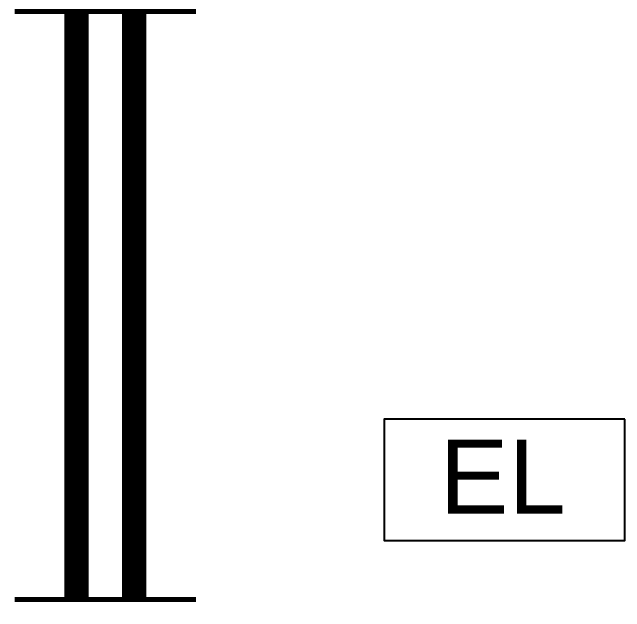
# Model space of a CAD drawing. Header units: inches. Extents: x -106706990 to 300603, y -86718466 to 1728185.
# Drawn here: x 28462 to 29827, y 38920 to 40256 of the extents above; entities that cross this region are included whole.
import ezdxf

# ---------------------------------------------------------------- set-up
doc = ezdxf.new("R2010")
doc.units = ezdxf.units.IN
doc.header["$MEASUREMENT"] = 0
doc.layers.add('EL LIGHT', color=6, linetype='Continuous')
doc.layers.add('LAMP', color=5, linetype='Continuous')
doc.styles.add('arial', font='arial.ttf')

# ---------------------------------------------------------------- blocks, each defined once
blk = doc.blocks.new('YBC 236')
at = {"layer": 'LAMP'}
for points, const_width in [([(-134681.8, 193808.3), (-134681.8, 193533.1)], 10.9), ([(-133371.4, 193808.3), (-133371.4, 193533.1)], 10.9), ([(-134681.8, 193670.7), (-133371.4, 193670.7)], 54.6), ([(-134681.8, 193679.4), (-134681.8, 193404.2)], 10.9), ([(-133371.4, 193679.4), (-133371.4, 193404.2)], 10.9), ([(-134681.8, 193541.8), (-133371.4, 193541.8)], 54.6)]:
    blk.add_lwpolyline(points, dxfattribs=dict(at, const_width=const_width))
blk = doc.blocks.new('*U241')
at = {"layer": 'LAMP'}
blk.add_blockref('YBC 236', (134026.6, -193606.2, -5.5), dxfattribs=at)
blk = doc.blocks.new('*U242')
at = {"layer": 'LAMP', "color": 0, "linetype": 'ByBlock', "lineweight": -2, "transparency": 16777216}
blk.add_blockref('*U241', (0, 1500), dxfattribs=at)
blk = doc.blocks.new('EMERGENCY LIGHT')
at = {"layer": 'EL LIGHT', "color": 6}
blk.add_lwpolyline([(49517.9, 4899.8), (48981.4, 4899.8), (48981.4, 4629.5), (49517.9, 4629.5)], close=True, dxfattribs=at)
at = {"layer": 'EL LIGHT', "color": 6, "style": 'arial'}
blk.add_text('EL', height=164.84, dxfattribs=at).set_placement((49104.8, 4689.8))

msp = doc.modelspace()

# ---------------------------------------------------------------- block references
at = {"layer": 'LAMP', "color": 0, "rotation": 270}
msp.add_blockref('*U242', (27169.1, 39602.4, -5.5), dxfattribs=at)
at = {"layer": 'LAMP', "color": 0}
msp.add_blockref('EMERGENCY LIGHT', (-19690.5, 34449), dxfattribs=at)

doc.saveas('drawing.dxf')
